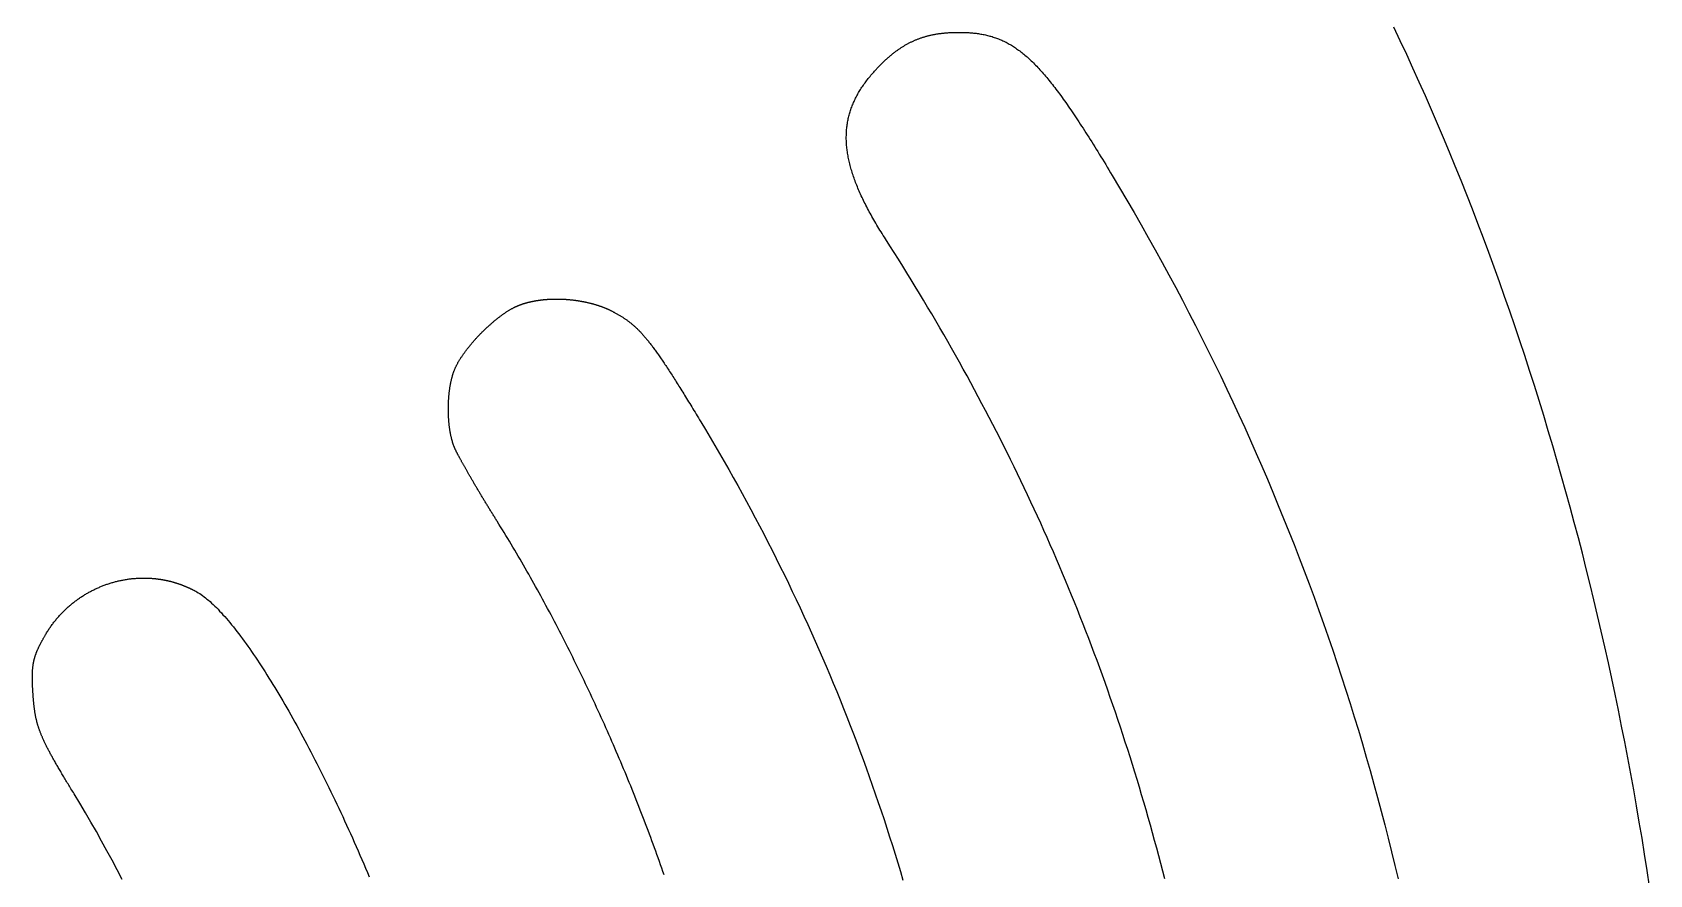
# Model space of a CAD drawing. Extents: x 0 to 527, y 0 to 420.
# Drawn here: x 76.32 to 83.75, y 88.32 to 92.19 of the extents above; entities that cross this region are included whole.
import ezdxf

# ---------------------------------------------------------------- set-up
doc = ezdxf.new("R2010")
doc.units = 0
doc.layers.get('0').update_dxf_attribs({"linetype": 'CONTINUOUS'})
doc.layers.add('LAYER_1', color=7, linetype='CONTINUOUS')

# ---------------------------------------------------------------- blocks, each defined once
blk = doc.blocks.new('LOGO')
at = {"layer": 'LAYER_1', "color": 5}
for p, q in [((223.0666, 183.4193), (223.0666, 183.4193)), ((202.7907, 169.6169), (202.7907, 169.6169))]:
    blk.add_line(p, q, dxfattribs=at)
for points in [[(277.281, 154.353, 0), (277.159, 155.154, 0), (277.033, 155.953, 0), (276.903, 156.751, 0), (276.77, 157.547, 0), (276.632, 158.342, 0), (276.492, 159.136, 0), (276.347, 159.928, 0), (276.199, 160.718, 0), (276.048, 161.507, 0), (275.893, 162.295, 0), (275.734, 163.08, 0), (275.571, 163.864, 0), (275.405, 164.646, 0), (275.236, 165.427, 0), (275.063, 166.206, 0), (274.886, 166.983, 0), (274.706, 167.758, 0), (274.522, 168.531, 0), (274.334, 169.302, 0), (274.143, 170.071, 0), (273.949, 170.839, 0), (273.751, 171.604, 0), (273.549, 172.367, 0), (273.344, 173.128, 0), (273.135, 173.887, 0), (272.923, 174.644, 0), (272.707, 175.399, 0), (272.488, 176.152, 0), (272.265, 176.902, 0), (272.039, 177.65, 0), (271.809, 178.396, 0), (271.575, 179.139, 0), (271.339, 179.88, 0), (271.098, 180.619, 0), (270.854, 181.355, 0), (270.607, 182.089, 0), (270.356, 182.82, 0), (270.102, 183.549, 0), (269.844, 184.275, 0), (269.583, 184.998, 0), (269.318, 185.719, 0), (269.05, 186.437, 0), (268.779, 187.153, 0), (268.504, 187.866, 0), (268.225, 188.576, 0), (267.943, 189.283, 0), (267.658, 189.987, 0), (267.369, 190.689, 0), (267.077, 191.388, 0), (266.782, 192.083, 0), (266.483, 192.776, 0), (266.18, 193.466, 0), (265.874, 194.153, 0), (265.565, 194.836, 0), (265.253, 195.517, 0), (264.937, 196.194, 0), (264.617, 196.869, 0)], [(238.915, 194.699, 0), (238.944, 194.732, 0), (238.974, 194.764, 0), (239.003, 194.796, 0), (239.032, 194.827, 0), (239.062, 194.858, 0), (239.091, 194.889, 0), (239.12, 194.92, 0), (239.149, 194.95, 0), (239.179, 194.98, 0), (239.208, 195.01, 0), (239.237, 195.039, 0), (239.266, 195.068, 0), (239.295, 195.097, 0), (239.324, 195.125, 0), (239.354, 195.153, 0), (239.383, 195.181, 0), (239.412, 195.208, 0), (239.441, 195.236, 0), (239.47, 195.263, 0), (239.499, 195.289, 0), (239.528, 195.315, 0), (239.558, 195.342, 0), (239.587, 195.367, 0), (239.616, 195.393, 0), (239.645, 195.418, 0), (239.674, 195.443, 0), (239.704, 195.467, 0), (239.733, 195.492, 0), (239.762, 195.516, 0), (239.791, 195.539, 0), (239.821, 195.563, 0), (239.85, 195.586, 0), (239.88, 195.609, 0), (239.909, 195.631, 0), (239.939, 195.653, 0), (239.968, 195.675, 0), (239.998, 195.697, 0), (240.027, 195.719, 0), (240.057, 195.74, 0), (240.086, 195.761, 0), (240.116, 195.781, 0), (240.146, 195.802, 0), (240.176, 195.822, 0), (240.206, 195.841, 0), (240.236, 195.861, 0), (240.266, 195.88, 0), (240.296, 195.899, 0), (240.326, 195.918, 0), (240.356, 195.936, 0), (240.386, 195.954, 0), (240.416, 195.972, 0), (240.447, 195.99, 0), (240.477, 196.007, 0), (240.508, 196.024, 0), (240.538, 196.041, 0), (240.569, 196.058, 0), (240.6, 196.074, 0), (240.631, 196.09, 0), (240.661, 196.106, 0), (240.692, 196.121, 0), (240.723, 196.136, 0), (240.755, 196.151, 0), (240.786, 196.166, 0), (240.817, 196.18, 0), (240.849, 196.195, 0), (240.88, 196.209, 0), (240.912, 196.222, 0), (240.943, 196.236, 0), (240.975, 196.249, 0), (241.007, 196.262, 0), (241.039, 196.275, 0), (241.071, 196.287, 0), (241.104, 196.299, 0), (241.136, 196.311, 0), (241.168, 196.323, 0), (241.201, 196.334, 0), (241.234, 196.346, 0), (241.267, 196.356, 0), (241.299, 196.367, 0), (241.333, 196.378, 0), (241.366, 196.388, 0), (241.399, 196.398, 0), (241.432, 196.408, 0), (241.466, 196.417, 0), (241.5, 196.426, 0), (241.534, 196.435, 0), (241.568, 196.444, 0), (241.602, 196.453, 0), (241.636, 196.461, 0), (241.67, 196.469, 0), (241.705, 196.477, 0), (241.74, 196.485, 0), (241.774, 196.492, 0), (241.809, 196.499, 0), (241.844, 196.506, 0), (241.88, 196.513, 0), (241.915, 196.52, 0), (241.951, 196.526, 0), (241.987, 196.532, 0), (242.022, 196.538, 0), (242.059, 196.543, 0), (242.095, 196.549, 0), (242.131, 196.554, 0), (242.168, 196.559, 0), (242.205, 196.563, 0), (242.241, 196.568, 0), (242.279, 196.572, 0), (242.316, 196.576, 0), (242.353, 196.58, 0), (242.391, 196.584, 0), (242.429, 196.587, 0), (242.467, 196.59, 0), (242.505, 196.593, 0), (242.543, 196.596, 0), (242.582, 196.599, 0), (242.621, 196.601, 0), (242.66, 196.603, 0), (242.699, 196.605, 0), (242.738, 196.607, 0), (242.778, 196.608, 0), (242.817, 196.61, 0), (242.857, 196.611, 0), (242.898, 196.612, 0), (242.938, 196.612, 0), (242.978, 196.613, 0), (243.019, 196.613, 0), (243.06, 196.613, 0)], [(243.06, 196.613, 0), (243.126, 196.613, 0), (243.191, 196.612, 0), (243.256, 196.611, 0), (243.32, 196.61, 0), (243.383, 196.607, 0), (243.446, 196.605, 0), (243.509, 196.602, 0), (243.571, 196.598, 0), (243.633, 196.594, 0), (243.694, 196.589, 0), (243.755, 196.584, 0), (243.815, 196.578, 0), (243.875, 196.572, 0), (243.934, 196.565, 0), (243.993, 196.557, 0), (244.052, 196.549, 0), (244.11, 196.54, 0), (244.168, 196.531, 0), (244.226, 196.521, 0), (244.283, 196.51, 0), (244.34, 196.499, 0), (244.396, 196.487, 0), (244.452, 196.474, 0), (244.508, 196.461, 0), (244.564, 196.447, 0), (244.619, 196.432, 0), (244.674, 196.417, 0), (244.729, 196.4, 0), (244.784, 196.383, 0), (244.838, 196.366, 0), (244.892, 196.347, 0), (244.946, 196.328, 0), (244.999, 196.308, 0), (245.053, 196.288, 0), (245.106, 196.266, 0), (245.159, 196.244, 0), (245.212, 196.221, 0), (245.265, 196.197, 0), (245.317, 196.172, 0), (245.37, 196.146, 0), (245.422, 196.12, 0), (245.475, 196.092, 0), (245.527, 196.064, 0), (245.579, 196.035, 0), (245.631, 196.005, 0), (245.683, 195.974, 0), (245.735, 195.942, 0), (245.786, 195.91, 0), (245.838, 195.876, 0), (245.89, 195.841, 0), (245.942, 195.806, 0), (245.994, 195.769, 0), (246.045, 195.732, 0), (246.097, 195.693, 0), (246.149, 195.654, 0), (246.201, 195.613, 0), (246.253, 195.572, 0), (246.305, 195.529, 0), (246.357, 195.485, 0), (246.409, 195.441, 0), (246.461, 195.395, 0), (246.514, 195.348, 0), (246.566, 195.3, 0), (246.619, 195.252, 0), (246.672, 195.201, 0), (246.725, 195.15, 0), (246.778, 195.098, 0), (246.831, 195.045, 0), (246.884, 194.99, 0), (246.938, 194.934, 0), (246.992, 194.878, 0), (247.046, 194.82, 0), (247.1, 194.76, 0), (247.155, 194.7, 0), (247.21, 194.638, 0), (247.265, 194.576, 0), (247.32, 194.512, 0), (247.376, 194.446, 0), (247.432, 194.38, 0), (247.488, 194.312, 0), (247.545, 194.243, 0), (247.602, 194.173, 0), (247.659, 194.101, 0), (247.716, 194.029, 0), (247.774, 193.954, 0), (247.833, 193.879, 0), (247.891, 193.802, 0), (247.95, 193.724, 0), (248.01, 193.645, 0), (248.07, 193.564, 0), (248.13, 193.482, 0), (248.191, 193.398, 0), (248.252, 193.313, 0), (248.314, 193.227, 0), (248.376, 193.139, 0), (248.439, 193.05, 0), (248.502, 192.96, 0), (248.566, 192.868, 0), (248.63, 192.774, 0), (248.694, 192.679, 0), (248.76, 192.583, 0), (248.825, 192.485, 0), (248.892, 192.386, 0), (248.959, 192.285, 0), (249.026, 192.183, 0), (249.094, 192.079, 0), (249.163, 191.974, 0), (249.232, 191.867, 0), (249.302, 191.758, 0), (249.373, 191.648, 0), (249.444, 191.537, 0), (249.516, 191.424, 0), (249.588, 191.309, 0), (249.662, 191.193, 0), (249.735, 191.075, 0), (249.81, 190.955, 0), (249.885, 190.834, 0), (249.961, 190.712, 0), (250.038, 190.587, 0), (250.116, 190.461, 0), (250.194, 190.333, 0), (250.273, 190.204, 0), (250.353, 190.073, 0), (250.434, 189.94, 0), (250.515, 189.805, 0), (250.597, 189.669, 0), (250.68, 189.531, 0)], [(239.453, 186.391, 0), (239.397, 186.48, 0), (239.341, 186.567, 0), (239.286, 186.654, 0), (239.232, 186.741, 0), (239.179, 186.827, 0), (239.127, 186.913, 0), (239.075, 186.998, 0), (239.025, 187.082, 0), (238.975, 187.166, 0), (238.926, 187.25, 0), (238.878, 187.333, 0), (238.831, 187.416, 0), (238.784, 187.498, 0), (238.739, 187.58, 0), (238.694, 187.661, 0), (238.65, 187.742, 0), (238.607, 187.822, 0), (238.565, 187.902, 0), (238.523, 187.981, 0), (238.483, 188.06, 0), (238.443, 188.138, 0), (238.404, 188.216, 0), (238.366, 188.294, 0), (238.329, 188.371, 0), (238.293, 188.448, 0), (238.257, 188.524, 0), (238.222, 188.6, 0), (238.189, 188.675, 0), (238.155, 188.75, 0), (238.123, 188.825, 0), (238.092, 188.899, 0), (238.061, 188.973, 0), (238.032, 189.046, 0), (238.003, 189.119, 0), (237.975, 189.192, 0), (237.947, 189.264, 0), (237.921, 189.335, 0), (237.896, 189.407, 0), (237.871, 189.478, 0), (237.847, 189.549, 0), (237.824, 189.619, 0), (237.802, 189.689, 0), (237.78, 189.758, 0), (237.76, 189.827, 0), (237.74, 189.896, 0), (237.721, 189.965, 0), (237.703, 190.033, 0), (237.686, 190.101, 0), (237.669, 190.168, 0), (237.653, 190.235, 0), (237.639, 190.302, 0), (237.625, 190.368, 0), (237.612, 190.434, 0), (237.599, 190.5, 0), (237.588, 190.566, 0), (237.577, 190.631, 0), (237.567, 190.696, 0), (237.558, 190.76, 0), (237.55, 190.825, 0), (237.543, 190.889, 0), (237.536, 190.952, 0), (237.531, 191.016, 0), (237.526, 191.079, 0), (237.522, 191.141, 0), (237.518, 191.204, 0), (237.516, 191.266, 0), (237.514, 191.328, 0), (237.514, 191.39, 0), (237.514, 191.451, 0), (237.515, 191.513, 0), (237.516, 191.573, 0), (237.519, 191.634, 0), (237.522, 191.695, 0), (237.526, 191.755, 0), (237.531, 191.815, 0), (237.537, 191.874, 0), (237.544, 191.934, 0), (237.551, 191.993, 0), (237.559, 192.052, 0), (237.569, 192.111, 0), (237.578, 192.17, 0), (237.589, 192.228, 0), (237.601, 192.286, 0), (237.613, 192.344, 0), (237.626, 192.402, 0), (237.64, 192.46, 0), (237.655, 192.517, 0), (237.671, 192.574, 0), (237.687, 192.631, 0), (237.704, 192.688, 0), (237.723, 192.745, 0), (237.741, 192.801, 0), (237.761, 192.857, 0), (237.782, 192.914, 0), (237.803, 192.97, 0), (237.825, 193.025, 0), (237.848, 193.081, 0), (237.872, 193.137, 0), (237.897, 193.192, 0), (237.922, 193.247, 0), (237.948, 193.302, 0), (237.975, 193.357, 0), (238.003, 193.412, 0), (238.032, 193.467, 0), (238.061, 193.521, 0), (238.092, 193.576, 0), (238.123, 193.63, 0), (238.155, 193.685, 0), (238.187, 193.739, 0), (238.221, 193.793, 0), (238.255, 193.847, 0), (238.29, 193.901, 0), (238.326, 193.954, 0), (238.363, 194.008, 0), (238.401, 194.062, 0), (238.439, 194.115, 0), (238.478, 194.168, 0), (238.518, 194.222, 0), (238.559, 194.275, 0), (238.601, 194.328, 0), (238.643, 194.381, 0), (238.687, 194.435, 0), (238.731, 194.488, 0), (238.776, 194.541, 0), (238.821, 194.594, 0), (238.868, 194.646, 0), (238.915, 194.699, 0)], [(250.68, 189.531, 0), (251.044, 188.922, 0), (251.404, 188.311, 0), (251.761, 187.698, 0), (252.113, 187.084, 0), (252.462, 186.469, 0), (252.807, 185.852, 0), (253.148, 185.233, 0), (253.485, 184.613, 0), (253.819, 183.991, 0), (254.149, 183.368, 0), (254.474, 182.744, 0), (254.796, 182.118, 0), (255.114, 181.491, 0), (255.429, 180.862, 0), (255.739, 180.232, 0), (256.046, 179.6, 0), (256.349, 178.967, 0), (256.648, 178.333, 0), (256.943, 177.698, 0), (257.234, 177.061, 0), (257.521, 176.423, 0), (257.805, 175.783, 0), (258.084, 175.143, 0), (258.36, 174.501, 0), (258.632, 173.858, 0), (258.9, 173.213, 0), (259.164, 172.567, 0), (259.425, 171.921, 0), (259.681, 171.273, 0), (259.934, 170.623, 0), (260.182, 169.973, 0), (260.427, 169.322, 0), (260.668, 168.669, 0), (260.905, 168.015, 0), (261.138, 167.36, 0), (261.367, 166.704, 0), (261.593, 166.047, 0), (261.814, 165.389, 0), (262.032, 164.73, 0), (262.245, 164.07, 0), (262.455, 163.409, 0), (262.661, 162.747, 0), (262.863, 162.084, 0), (263.061, 161.42, 0), (263.255, 160.755, 0), (263.445, 160.089, 0), (263.631, 159.422, 0), (263.814, 158.754, 0), (263.992, 158.085, 0), (264.167, 157.415, 0), (264.337, 156.745, 0), (264.504, 156.074, 0), (264.667, 155.401, 0), (264.825, 154.728, 0)], [(253.28, 154.734, 0), (253.182, 155.117, 0), (253.083, 155.498, 0), (252.982, 155.879, 0), (252.881, 156.259, 0), (252.778, 156.638, 0), (252.673, 157.017, 0), (252.568, 157.394, 0), (252.461, 157.772, 0), (252.353, 158.148, 0), (252.244, 158.524, 0), (252.134, 158.899, 0), (252.022, 159.273, 0), (251.909, 159.646, 0), (251.795, 160.019, 0), (251.679, 160.392, 0), (251.562, 160.763, 0), (251.444, 161.134, 0), (251.324, 161.504, 0), (251.204, 161.874, 0), (251.082, 162.243, 0), (250.958, 162.611, 0), (250.834, 162.978, 0), (250.708, 163.345, 0), (250.581, 163.712, 0), (250.452, 164.077, 0), (250.322, 164.442, 0), (250.191, 164.807, 0), (250.059, 165.17, 0), (249.925, 165.534, 0), (249.79, 165.896, 0), (249.654, 166.258, 0), (249.516, 166.619, 0), (249.378, 166.98, 0), (249.237, 167.34, 0), (249.096, 167.7, 0), (248.953, 168.059, 0), (248.809, 168.417, 0), (248.663, 168.775, 0), (248.516, 169.133, 0), (248.368, 169.489, 0), (248.219, 169.846, 0), (248.068, 170.201, 0), (247.916, 170.556, 0), (247.763, 170.911, 0), (247.608, 171.265, 0), (247.452, 171.618, 0), (247.294, 171.971, 0), (247.135, 172.324, 0), (246.975, 172.676, 0), (246.814, 173.027, 0), (246.651, 173.378, 0), (246.487, 173.729, 0), (246.322, 174.079, 0), (246.155, 174.428, 0), (245.987, 174.777, 0), (245.817, 175.126, 0), (245.646, 175.474, 0), (245.474, 175.821, 0), (245.3, 176.168, 0), (245.125, 176.515, 0), (244.949, 176.861, 0), (244.771, 177.207, 0), (244.592, 177.552, 0), (244.412, 177.897, 0), (244.23, 178.242, 0), (244.047, 178.586, 0), (243.863, 178.929, 0), (243.677, 179.272, 0), (243.489, 179.615, 0), (243.301, 179.957, 0), (243.111, 180.299, 0), (242.919, 180.641, 0), (242.727, 180.982, 0), (242.532, 181.323, 0), (242.337, 181.663, 0), (242.14, 182.003, 0), (241.942, 182.343, 0), (241.742, 182.682, 0), (241.541, 183.021, 0), (241.338, 183.36, 0), (241.135, 183.698, 0), (240.929, 184.036, 0), (240.723, 184.373, 0), (240.515, 184.71, 0), (240.305, 185.047, 0), (240.094, 185.384, 0), (239.882, 185.72, 0), (239.668, 186.056, 0), (239.453, 186.391, 0)], [(221.038, 182.987, 0), (221.051, 182.994, 0), (221.063, 183, 0), (221.076, 183.007, 0), (221.089, 183.013, 0), (221.102, 183.019, 0), (221.115, 183.026, 0), (221.128, 183.032, 0), (221.141, 183.038, 0), (221.154, 183.044, 0), (221.167, 183.05, 0), (221.18, 183.056, 0), (221.194, 183.062, 0), (221.207, 183.068, 0), (221.221, 183.074, 0), (221.234, 183.08, 0), (221.248, 183.086, 0), (221.261, 183.091, 0), (221.275, 183.097, 0), (221.289, 183.103, 0), (221.303, 183.108, 0), (221.317, 183.114, 0), (221.331, 183.119, 0), (221.345, 183.125, 0), (221.359, 183.13, 0), (221.373, 183.135, 0), (221.388, 183.141, 0), (221.402, 183.146, 0), (221.416, 183.151, 0), (221.431, 183.156, 0), (221.445, 183.161, 0), (221.46, 183.166, 0), (221.474, 183.171, 0), (221.489, 183.176, 0), (221.504, 183.181, 0), (221.519, 183.186, 0), (221.534, 183.191, 0), (221.549, 183.196, 0), (221.564, 183.2, 0), (221.579, 183.205, 0), (221.594, 183.209, 0), (221.609, 183.214, 0), (221.624, 183.219, 0), (221.639, 183.223, 0), (221.655, 183.227, 0), (221.67, 183.232, 0), (221.685, 183.236, 0), (221.701, 183.24, 0), (221.716, 183.244, 0), (221.732, 183.249, 0), (221.748, 183.253, 0), (221.763, 183.257, 0), (221.779, 183.261, 0), (221.795, 183.265, 0), (221.811, 183.269, 0), (221.827, 183.272, 0), (221.842, 183.276, 0), (221.858, 183.28, 0), (221.874, 183.284, 0), (221.891, 183.287, 0), (221.907, 183.291, 0), (221.923, 183.294, 0), (221.939, 183.298, 0), (221.955, 183.301, 0), (221.972, 183.305, 0), (221.988, 183.308, 0), (222.004, 183.311, 0), (222.021, 183.315, 0), (222.037, 183.318, 0), (222.054, 183.321, 0), (222.07, 183.324, 0), (222.087, 183.327, 0), (222.103, 183.33, 0), (222.12, 183.333, 0), (222.137, 183.336, 0), (222.154, 183.339, 0), (222.17, 183.342, 0), (222.187, 183.344, 0), (222.204, 183.347, 0), (222.221, 183.35, 0), (222.238, 183.352, 0), (222.255, 183.355, 0), (222.272, 183.357, 0), (222.289, 183.36, 0), (222.306, 183.362, 0), (222.323, 183.365, 0), (222.34, 183.367, 0), (222.357, 183.369, 0), (222.375, 183.371, 0), (222.392, 183.374, 0), (222.409, 183.376, 0), (222.427, 183.378, 0), (222.444, 183.38, 0), (222.461, 183.382, 0), (222.479, 183.384, 0), (222.496, 183.386, 0), (222.514, 183.387, 0), (222.531, 183.389, 0), (222.549, 183.391, 0), (222.566, 183.393, 0), (222.584, 183.394, 0), (222.601, 183.396, 0), (222.619, 183.397, 0), (222.637, 183.399, 0), (222.654, 183.4, 0), (222.672, 183.402, 0), (222.69, 183.403, 0), (222.707, 183.404, 0), (222.725, 183.405, 0), (222.743, 183.407, 0), (222.761, 183.408, 0), (222.779, 183.409, 0), (222.796, 183.41, 0), (222.814, 183.411, 0), (222.832, 183.412, 0), (222.85, 183.413, 0), (222.868, 183.413, 0), (222.886, 183.414, 0), (222.904, 183.415, 0), (222.922, 183.416, 0), (222.94, 183.416, 0), (222.958, 183.417, 0), (222.976, 183.417, 0), (222.994, 183.418, 0), (223.012, 183.418, 0), (223.03, 183.419, 0), (223.048, 183.419, 0), (223.067, 183.419, 0)], [(223.067, 183.419, 0), (223.09, 183.42, 0), (223.113, 183.42, 0), (223.137, 183.42, 0), (223.16, 183.42, 0), (223.183, 183.42, 0), (223.207, 183.42, 0), (223.23, 183.42, 0), (223.254, 183.42, 0), (223.277, 183.419, 0), (223.301, 183.419, 0), (223.324, 183.418, 0), (223.348, 183.418, 0), (223.371, 183.417, 0), (223.395, 183.416, 0), (223.418, 183.416, 0), (223.442, 183.415, 0), (223.465, 183.414, 0), (223.489, 183.413, 0), (223.513, 183.411, 0), (223.536, 183.41, 0), (223.56, 183.409, 0), (223.583, 183.408, 0), (223.607, 183.406, 0), (223.63, 183.405, 0), (223.654, 183.403, 0), (223.678, 183.401, 0), (223.701, 183.4, 0), (223.725, 183.398, 0), (223.748, 183.396, 0), (223.772, 183.394, 0), (223.796, 183.392, 0), (223.819, 183.39, 0), (223.843, 183.387, 0), (223.866, 183.385, 0), (223.89, 183.383, 0), (223.913, 183.38, 0), (223.937, 183.378, 0), (223.96, 183.375, 0), (223.984, 183.372, 0), (224.007, 183.37, 0), (224.031, 183.367, 0), (224.054, 183.364, 0), (224.078, 183.361, 0), (224.101, 183.358, 0), (224.125, 183.354, 0), (224.148, 183.351, 0), (224.171, 183.348, 0), (224.195, 183.344, 0), (224.218, 183.341, 0), (224.241, 183.337, 0), (224.265, 183.334, 0), (224.288, 183.33, 0), (224.311, 183.326, 0), (224.334, 183.322, 0), (224.358, 183.318, 0), (224.381, 183.314, 0), (224.404, 183.31, 0), (224.427, 183.306, 0), (224.45, 183.302, 0), (224.473, 183.297, 0), (224.496, 183.293, 0), (224.519, 183.288, 0), (224.542, 183.284, 0), (224.565, 183.279, 0), (224.588, 183.274, 0), (224.611, 183.27, 0), (224.634, 183.265, 0), (224.656, 183.26, 0), (224.679, 183.255, 0), (224.702, 183.25, 0), (224.724, 183.244, 0), (224.747, 183.239, 0), (224.77, 183.234, 0), (224.792, 183.228, 0), (224.814, 183.223, 0), (224.837, 183.217, 0), (224.859, 183.211, 0), (224.882, 183.206, 0), (224.904, 183.2, 0), (224.926, 183.194, 0), (224.948, 183.188, 0), (224.97, 183.182, 0), (224.992, 183.176, 0), (225.014, 183.17, 0), (225.036, 183.163, 0), (225.058, 183.157, 0), (225.08, 183.15, 0), (225.102, 183.144, 0), (225.124, 183.137, 0), (225.145, 183.131, 0), (225.167, 183.124, 0), (225.189, 183.117, 0), (225.21, 183.11, 0), (225.232, 183.103, 0), (225.253, 183.096, 0), (225.274, 183.089, 0), (225.295, 183.081, 0), (225.317, 183.074, 0), (225.338, 183.067, 0), (225.359, 183.059, 0), (225.38, 183.052, 0), (225.401, 183.044, 0), (225.421, 183.036, 0), (225.442, 183.029, 0), (225.463, 183.021, 0), (225.483, 183.013, 0), (225.504, 183.005, 0), (225.524, 182.997, 0), (225.545, 182.989, 0), (225.565, 182.98, 0), (225.585, 182.972, 0), (225.606, 182.964, 0), (225.626, 182.955, 0), (225.646, 182.947, 0), (225.665, 182.938, 0), (225.685, 182.929, 0), (225.705, 182.92, 0), (225.725, 182.912, 0), (225.744, 182.903, 0), (225.764, 182.894, 0), (225.783, 182.885, 0), (225.802, 182.875, 0), (225.822, 182.866, 0), (225.841, 182.857, 0), (225.86, 182.847, 0), (225.879, 182.838, 0), (225.898, 182.828, 0)], [(218.101, 179.874, 0), (218.11, 179.897, 0), (218.12, 179.921, 0), (218.13, 179.945, 0), (218.14, 179.969, 0), (218.15, 179.994, 0), (218.161, 180.018, 0), (218.173, 180.043, 0), (218.184, 180.068, 0), (218.196, 180.093, 0), (218.209, 180.118, 0), (218.222, 180.143, 0), (218.235, 180.169, 0), (218.248, 180.194, 0), (218.262, 180.22, 0), (218.277, 180.246, 0), (218.291, 180.272, 0), (218.306, 180.298, 0), (218.321, 180.324, 0), (218.337, 180.351, 0), (218.353, 180.377, 0), (218.369, 180.404, 0), (218.385, 180.431, 0), (218.402, 180.458, 0), (218.419, 180.485, 0), (218.437, 180.512, 0), (218.454, 180.539, 0), (218.473, 180.567, 0), (218.491, 180.594, 0), (218.509, 180.621, 0), (218.528, 180.649, 0), (218.547, 180.676, 0), (218.567, 180.704, 0), (218.587, 180.732, 0), (218.606, 180.76, 0), (218.627, 180.788, 0), (218.647, 180.815, 0), (218.668, 180.843, 0), (218.689, 180.871, 0), (218.71, 180.899, 0), (218.732, 180.927, 0), (218.753, 180.956, 0), (218.775, 180.984, 0), (218.797, 181.012, 0), (218.82, 181.04, 0), (218.842, 181.068, 0), (218.865, 181.096, 0), (218.888, 181.124, 0), (218.911, 181.152, 0), (218.935, 181.181, 0), (218.958, 181.209, 0), (218.982, 181.237, 0), (219.006, 181.265, 0), (219.03, 181.293, 0), (219.055, 181.321, 0), (219.079, 181.349, 0), (219.104, 181.377, 0), (219.129, 181.405, 0), (219.154, 181.433, 0), (219.179, 181.461, 0), (219.204, 181.488, 0), (219.23, 181.516, 0), (219.255, 181.544, 0), (219.281, 181.571, 0), (219.307, 181.599, 0), (219.333, 181.626, 0), (219.359, 181.653, 0), (219.386, 181.681, 0), (219.412, 181.708, 0), (219.439, 181.735, 0), (219.465, 181.762, 0), (219.492, 181.789, 0), (219.519, 181.815, 0), (219.546, 181.842, 0), (219.573, 181.868, 0), (219.6, 181.895, 0), (219.628, 181.921, 0), (219.655, 181.947, 0), (219.682, 181.973, 0), (219.71, 181.999, 0), (219.737, 182.025, 0), (219.765, 182.05, 0), (219.793, 182.076, 0), (219.821, 182.101, 0), (219.848, 182.126, 0), (219.876, 182.151, 0), (219.904, 182.176, 0), (219.932, 182.2, 0), (219.96, 182.225, 0), (219.988, 182.249, 0), (220.016, 182.273, 0), (220.044, 182.297, 0), (220.073, 182.32, 0), (220.101, 182.344, 0), (220.129, 182.367, 0), (220.157, 182.39, 0), (220.185, 182.413, 0), (220.213, 182.435, 0), (220.242, 182.457, 0), (220.27, 182.479, 0), (220.298, 182.501, 0), (220.326, 182.523, 0), (220.354, 182.544, 0), (220.382, 182.565, 0), (220.41, 182.586, 0), (220.438, 182.607, 0), (220.466, 182.627, 0), (220.494, 182.647, 0), (220.522, 182.667, 0), (220.55, 182.687, 0), (220.578, 182.706, 0), (220.605, 182.725, 0), (220.633, 182.744, 0), (220.661, 182.762, 0), (220.688, 182.78, 0), (220.716, 182.798, 0), (220.743, 182.816, 0), (220.77, 182.833, 0), (220.798, 182.85, 0), (220.825, 182.866, 0), (220.852, 182.883, 0), (220.879, 182.899, 0), (220.906, 182.914, 0), (220.932, 182.93, 0), (220.959, 182.944, 0), (220.985, 182.959, 0), (221.012, 182.973, 0), (221.038, 182.987, 0)], [(225.898, 182.828, 0), (225.93, 182.812, 0), (225.962, 182.795, 0), (225.994, 182.778, 0), (226.026, 182.762, 0), (226.058, 182.745, 0), (226.089, 182.728, 0), (226.12, 182.711, 0), (226.15, 182.694, 0), (226.181, 182.677, 0), (226.211, 182.66, 0), (226.241, 182.643, 0), (226.27, 182.625, 0), (226.3, 182.608, 0), (226.329, 182.59, 0), (226.358, 182.573, 0), (226.387, 182.555, 0), (226.416, 182.537, 0), (226.445, 182.518, 0), (226.473, 182.5, 0), (226.501, 182.481, 0), (226.53, 182.463, 0), (226.558, 182.444, 0), (226.585, 182.425, 0), (226.613, 182.405, 0), (226.641, 182.386, 0), (226.668, 182.366, 0), (226.696, 182.345, 0), (226.723, 182.325, 0), (226.75, 182.304, 0), (226.778, 182.283, 0), (226.805, 182.262, 0), (226.832, 182.241, 0), (226.859, 182.219, 0), (226.886, 182.196, 0), (226.913, 182.174, 0), (226.94, 182.151, 0), (226.966, 182.128, 0), (226.993, 182.104, 0), (227.02, 182.08, 0), (227.047, 182.056, 0), (227.074, 182.031, 0), (227.101, 182.006, 0), (227.128, 181.98, 0), (227.155, 181.954, 0), (227.182, 181.928, 0), (227.209, 181.901, 0), (227.236, 181.874, 0), (227.263, 181.846, 0), (227.29, 181.818, 0), (227.318, 181.789, 0), (227.345, 181.76, 0), (227.373, 181.73, 0), (227.4, 181.7, 0), (227.428, 181.669, 0), (227.456, 181.638, 0), (227.484, 181.606, 0), (227.512, 181.573, 0), (227.541, 181.54, 0), (227.569, 181.507, 0), (227.598, 181.473, 0), (227.627, 181.438, 0), (227.656, 181.403, 0), (227.685, 181.367, 0), (227.714, 181.33, 0), (227.744, 181.293, 0), (227.774, 181.255, 0), (227.804, 181.217, 0), (227.834, 181.178, 0), (227.864, 181.138, 0), (227.895, 181.098, 0), (227.926, 181.057, 0), (227.957, 181.015, 0), (227.989, 180.972, 0), (228.021, 180.929, 0), (228.053, 180.885, 0), (228.085, 180.84, 0), (228.118, 180.795, 0), (228.151, 180.749, 0), (228.184, 180.702, 0), (228.217, 180.654, 0), (228.251, 180.605, 0), (228.286, 180.556, 0), (228.32, 180.506, 0), (228.355, 180.455, 0), (228.391, 180.403, 0), (228.426, 180.35, 0), (228.462, 180.297, 0), (228.499, 180.242, 0), (228.536, 180.187, 0), (228.573, 180.131, 0), (228.611, 180.074, 0), (228.649, 180.016, 0), (228.687, 179.958, 0), (228.726, 179.898, 0), (228.766, 179.837, 0), (228.805, 179.776, 0), (228.846, 179.713, 0), (228.886, 179.65, 0), (228.928, 179.586, 0), (228.969, 179.52, 0), (229.012, 179.454, 0), (229.054, 179.386, 0), (229.098, 179.318, 0), (229.141, 179.249, 0), (229.186, 179.178, 0), (229.23, 179.107, 0), (229.276, 179.035, 0), (229.322, 178.961, 0), (229.368, 178.886, 0), (229.415, 178.811, 0), (229.463, 178.734, 0), (229.511, 178.656, 0), (229.559, 178.577, 0), (229.609, 178.497, 0), (229.659, 178.416, 0), (229.709, 178.334, 0), (229.76, 178.251, 0), (229.812, 178.166, 0), (229.864, 178.08, 0), (229.917, 177.993, 0), (229.971, 177.905, 0), (230.026, 177.816, 0), (230.081, 177.726, 0), (230.136, 177.634, 0), (230.193, 177.541, 0), (230.25, 177.447, 0), (230.307, 177.352, 0)], [(218.092, 176.134, 0), (218.084, 176.158, 0), (218.075, 176.182, 0), (218.067, 176.205, 0), (218.058, 176.23, 0), (218.05, 176.254, 0), (218.042, 176.279, 0), (218.034, 176.304, 0), (218.026, 176.329, 0), (218.019, 176.355, 0), (218.011, 176.381, 0), (218.004, 176.407, 0), (217.996, 176.433, 0), (217.989, 176.459, 0), (217.982, 176.486, 0), (217.976, 176.513, 0), (217.969, 176.54, 0), (217.962, 176.567, 0), (217.956, 176.595, 0), (217.95, 176.623, 0), (217.944, 176.651, 0), (217.938, 176.679, 0), (217.932, 176.707, 0), (217.926, 176.736, 0), (217.921, 176.764, 0), (217.915, 176.793, 0), (217.91, 176.822, 0), (217.905, 176.851, 0), (217.9, 176.881, 0), (217.895, 176.91, 0), (217.89, 176.94, 0), (217.886, 176.97, 0), (217.881, 177, 0), (217.877, 177.03, 0), (217.873, 177.06, 0), (217.869, 177.091, 0), (217.865, 177.121, 0), (217.861, 177.152, 0), (217.858, 177.183, 0), (217.854, 177.214, 0), (217.851, 177.245, 0), (217.848, 177.276, 0), (217.845, 177.307, 0), (217.842, 177.339, 0), (217.839, 177.37, 0), (217.837, 177.402, 0), (217.834, 177.433, 0), (217.832, 177.465, 0), (217.83, 177.497, 0), (217.828, 177.529, 0), (217.826, 177.56, 0), (217.824, 177.592, 0), (217.822, 177.624, 0), (217.821, 177.657, 0), (217.82, 177.689, 0), (217.818, 177.721, 0), (217.817, 177.753, 0), (217.816, 177.785, 0), (217.816, 177.818, 0), (217.815, 177.85, 0), (217.815, 177.882, 0), (217.814, 177.915, 0), (217.814, 177.947, 0), (217.814, 177.979, 0), (217.814, 178.012, 0), (217.814, 178.044, 0), (217.815, 178.077, 0), (217.815, 178.109, 0), (217.816, 178.141, 0), (217.816, 178.174, 0), (217.817, 178.206, 0), (217.818, 178.238, 0), (217.82, 178.271, 0), (217.821, 178.303, 0), (217.822, 178.335, 0), (217.824, 178.367, 0), (217.826, 178.4, 0), (217.828, 178.432, 0), (217.83, 178.464, 0), (217.832, 178.496, 0), (217.834, 178.528, 0), (217.837, 178.559, 0), (217.839, 178.591, 0), (217.842, 178.623, 0), (217.845, 178.654, 0), (217.848, 178.686, 0), (217.851, 178.717, 0), (217.854, 178.749, 0), (217.858, 178.78, 0), (217.861, 178.811, 0), (217.865, 178.842, 0), (217.869, 178.873, 0), (217.873, 178.904, 0), (217.877, 178.934, 0), (217.881, 178.965, 0), (217.886, 178.995, 0), (217.89, 179.026, 0), (217.895, 179.056, 0), (217.9, 179.086, 0), (217.905, 179.116, 0), (217.91, 179.145, 0), (217.915, 179.175, 0), (217.921, 179.204, 0), (217.926, 179.234, 0), (217.932, 179.263, 0), (217.938, 179.292, 0), (217.944, 179.32, 0), (217.95, 179.349, 0), (217.956, 179.377, 0), (217.962, 179.405, 0), (217.969, 179.433, 0), (217.976, 179.461, 0), (217.982, 179.488, 0), (217.989, 179.516, 0), (217.996, 179.543, 0), (218.004, 179.57, 0), (218.011, 179.596, 0), (218.018, 179.623, 0), (218.026, 179.649, 0), (218.034, 179.675, 0), (218.042, 179.701, 0), (218.05, 179.726, 0), (218.058, 179.752, 0), (218.066, 179.777, 0), (218.075, 179.801, 0), (218.084, 179.826, 0), (218.092, 179.85, 0), (218.101, 179.874, 0)], [(230.307, 177.352, 0), (230.543, 176.96, 0), (230.776, 176.568, 0), (231.008, 176.175, 0), (231.238, 175.782, 0), (231.465, 175.387, 0), (231.691, 174.991, 0), (231.915, 174.595, 0), (232.137, 174.198, 0), (232.356, 173.799, 0), (232.574, 173.4, 0), (232.79, 173.001, 0), (233.004, 172.6, 0), (233.216, 172.198, 0), (233.426, 171.796, 0), (233.634, 171.393, 0), (233.84, 170.989, 0), (234.044, 170.584, 0), (234.246, 170.178, 0), (234.446, 169.772, 0), (234.644, 169.364, 0), (234.841, 168.956, 0), (235.035, 168.548, 0), (235.227, 168.138, 0), (235.417, 167.728, 0), (235.605, 167.317, 0), (235.791, 166.905, 0), (235.976, 166.492, 0), (236.158, 166.079, 0), (236.338, 165.665, 0), (236.516, 165.25, 0), (236.692, 164.835, 0), (236.867, 164.418, 0), (237.039, 164.001, 0), (237.209, 163.584, 0), (237.377, 163.166, 0), (237.543, 162.747, 0), (237.708, 162.327, 0), (237.87, 161.907, 0), (238.03, 161.486, 0), (238.188, 161.064, 0), (238.344, 160.642, 0), (238.498, 160.219, 0), (238.65, 159.795, 0), (238.8, 159.371, 0), (238.948, 158.946, 0), (239.094, 158.52, 0), (239.238, 158.094, 0), (239.38, 157.668, 0), (239.52, 157.24, 0), (239.658, 156.812, 0), (239.794, 156.384, 0), (239.928, 155.955, 0), (240.06, 155.525, 0), (240.189, 155.095, 0), (240.317, 154.664, 0)], [(220.227, 172.43, 0), (220.203, 172.468, 0), (220.179, 172.507, 0), (220.155, 172.545, 0), (220.131, 172.583, 0), (220.107, 172.621, 0), (220.083, 172.66, 0), (220.06, 172.698, 0), (220.036, 172.736, 0), (220.012, 172.774, 0), (219.988, 172.812, 0), (219.965, 172.851, 0), (219.941, 172.889, 0), (219.918, 172.927, 0), (219.894, 172.965, 0), (219.871, 173.003, 0), (219.847, 173.041, 0), (219.824, 173.079, 0), (219.801, 173.117, 0), (219.777, 173.155, 0), (219.754, 173.193, 0), (219.731, 173.231, 0), (219.708, 173.268, 0), (219.685, 173.306, 0), (219.662, 173.344, 0), (219.639, 173.381, 0), (219.617, 173.419, 0), (219.594, 173.456, 0), (219.571, 173.493, 0), (219.549, 173.53, 0), (219.527, 173.567, 0), (219.504, 173.604, 0), (219.482, 173.641, 0), (219.46, 173.678, 0), (219.438, 173.715, 0), (219.416, 173.751, 0), (219.394, 173.788, 0), (219.372, 173.824, 0), (219.35, 173.861, 0), (219.329, 173.897, 0), (219.307, 173.933, 0), (219.286, 173.968, 0), (219.265, 174.004, 0), (219.244, 174.04, 0), (219.223, 174.075, 0), (219.202, 174.11, 0), (219.181, 174.146, 0), (219.16, 174.181, 0), (219.14, 174.215, 0), (219.119, 174.25, 0), (219.099, 174.284, 0), (219.079, 174.319, 0), (219.059, 174.353, 0), (219.039, 174.387, 0), (219.019, 174.421, 0), (219, 174.454, 0), (218.98, 174.488, 0), (218.961, 174.521, 0), (218.942, 174.554, 0), (218.923, 174.587, 0), (218.904, 174.619, 0), (218.885, 174.652, 0), (218.866, 174.684, 0), (218.848, 174.716, 0), (218.83, 174.747, 0), (218.811, 174.779, 0), (218.794, 174.81, 0), (218.776, 174.841, 0), (218.758, 174.872, 0), (218.741, 174.903, 0), (218.723, 174.933, 0), (218.706, 174.963, 0), (218.689, 174.993, 0), (218.673, 175.022, 0), (218.656, 175.052, 0), (218.64, 175.081, 0), (218.623, 175.11, 0), (218.607, 175.138, 0), (218.592, 175.166, 0), (218.576, 175.194, 0), (218.56, 175.222, 0), (218.545, 175.249, 0), (218.53, 175.276, 0), (218.515, 175.303, 0), (218.501, 175.33, 0), (218.486, 175.356, 0), (218.472, 175.382, 0), (218.458, 175.408, 0), (218.444, 175.433, 0), (218.43, 175.458, 0), (218.417, 175.482, 0), (218.404, 175.507, 0), (218.391, 175.531, 0), (218.378, 175.554, 0), (218.366, 175.578, 0), (218.353, 175.601, 0), (218.341, 175.623, 0), (218.329, 175.646, 0), (218.318, 175.668, 0), (218.307, 175.689, 0), (218.295, 175.71, 0), (218.284, 175.731, 0), (218.274, 175.752, 0), (218.263, 175.772, 0), (218.253, 175.792, 0), (218.243, 175.811, 0), (218.234, 175.83, 0), (218.224, 175.849, 0), (218.215, 175.867, 0), (218.206, 175.885, 0), (218.198, 175.902, 0), (218.189, 175.919, 0), (218.181, 175.936, 0), (218.173, 175.952, 0), (218.166, 175.968, 0), (218.158, 175.983, 0), (218.151, 175.998, 0), (218.145, 176.013, 0), (218.138, 176.027, 0), (218.132, 176.041, 0), (218.126, 176.054, 0), (218.12, 176.067, 0), (218.115, 176.079, 0), (218.11, 176.091, 0), (218.105, 176.103, 0), (218.101, 176.114, 0), (218.096, 176.124, 0), (218.092, 176.134, 0)], [(228.497, 154.93, 0), (228.438, 155.097, 0), (228.38, 155.265, 0), (228.321, 155.433, 0), (228.261, 155.601, 0), (228.201, 155.77, 0), (228.141, 155.938, 0), (228.08, 156.107, 0), (228.018, 156.276, 0), (227.956, 156.445, 0), (227.894, 156.614, 0), (227.831, 156.783, 0), (227.768, 156.953, 0), (227.705, 157.122, 0), (227.641, 157.292, 0), (227.576, 157.461, 0), (227.511, 157.631, 0), (227.446, 157.801, 0), (227.38, 157.971, 0), (227.314, 158.14, 0), (227.247, 158.31, 0), (227.18, 158.48, 0), (227.113, 158.65, 0), (227.045, 158.82, 0), (226.977, 158.99, 0), (226.908, 159.16, 0), (226.839, 159.33, 0), (226.77, 159.5, 0), (226.7, 159.67, 0), (226.63, 159.84, 0), (226.56, 160.01, 0), (226.489, 160.18, 0), (226.418, 160.35, 0), (226.346, 160.519, 0), (226.274, 160.689, 0), (226.202, 160.858, 0), (226.129, 161.028, 0), (226.056, 161.197, 0), (225.983, 161.366, 0), (225.909, 161.536, 0), (225.835, 161.705, 0), (225.761, 161.873, 0), (225.686, 162.042, 0), (225.611, 162.211, 0), (225.536, 162.379, 0), (225.461, 162.547, 0), (225.385, 162.715, 0), (225.308, 162.883, 0), (225.232, 163.051, 0), (225.155, 163.218, 0), (225.078, 163.386, 0), (225, 163.553, 0), (224.923, 163.719, 0), (224.845, 163.886, 0), (224.766, 164.052, 0), (224.688, 164.218, 0), (224.609, 164.384, 0), (224.53, 164.55, 0), (224.451, 164.715, 0), (224.371, 164.88, 0), (224.291, 165.044, 0), (224.211, 165.209, 0), (224.131, 165.373, 0), (224.05, 165.536, 0), (223.969, 165.7, 0), (223.888, 165.863, 0), (223.807, 166.026, 0), (223.725, 166.188, 0), (223.643, 166.35, 0), (223.561, 166.511, 0), (223.479, 166.673, 0), (223.396, 166.833, 0), (223.314, 166.994, 0), (223.231, 167.154, 0), (223.148, 167.313, 0), (223.064, 167.473, 0), (222.981, 167.631, 0), (222.897, 167.79, 0), (222.813, 167.947, 0), (222.729, 168.105, 0), (222.645, 168.262, 0), (222.56, 168.418, 0), (222.476, 168.574, 0), (222.391, 168.729, 0), (222.306, 168.884, 0), (222.221, 169.039, 0), (222.136, 169.193, 0), (222.05, 169.346, 0), (221.965, 169.499, 0), (221.879, 169.651, 0), (221.793, 169.803, 0), (221.707, 169.954, 0), (221.621, 170.105, 0), (221.535, 170.255, 0), (221.448, 170.404, 0), (221.362, 170.553, 0), (221.275, 170.701, 0), (221.188, 170.849, 0), (221.101, 170.996, 0), (221.014, 171.143, 0), (220.927, 171.288, 0), (220.84, 171.433, 0), (220.753, 171.578, 0), (220.665, 171.722, 0), (220.578, 171.865, 0), (220.49, 172.007, 0), (220.402, 172.149, 0), (220.315, 172.29, 0), (220.227, 172.43, 0)], [(197.878, 166.821, 0), (197.903, 166.864, 0), (197.929, 166.906, 0), (197.955, 166.947, 0), (197.981, 166.989, 0), (198.007, 167.03, 0), (198.034, 167.071, 0), (198.061, 167.112, 0), (198.088, 167.152, 0), (198.115, 167.192, 0), (198.143, 167.232, 0), (198.172, 167.271, 0), (198.2, 167.311, 0), (198.229, 167.349, 0), (198.258, 167.388, 0), (198.287, 167.426, 0), (198.317, 167.464, 0), (198.347, 167.502, 0), (198.377, 167.539, 0), (198.407, 167.576, 0), (198.438, 167.613, 0), (198.469, 167.649, 0), (198.5, 167.685, 0), (198.532, 167.721, 0), (198.564, 167.757, 0), (198.596, 167.792, 0), (198.628, 167.827, 0), (198.661, 167.861, 0), (198.693, 167.895, 0), (198.726, 167.929, 0), (198.76, 167.963, 0), (198.793, 167.996, 0), (198.827, 168.029, 0), (198.861, 168.062, 0), (198.896, 168.094, 0), (198.93, 168.126, 0), (198.965, 168.158, 0), (199, 168.189, 0), (199.035, 168.22, 0), (199.071, 168.251, 0), (199.106, 168.281, 0), (199.142, 168.311, 0), (199.178, 168.341, 0), (199.215, 168.371, 0), (199.251, 168.4, 0), (199.288, 168.429, 0), (199.325, 168.457, 0), (199.362, 168.485, 0), (199.399, 168.513, 0), (199.437, 168.541, 0), (199.475, 168.568, 0), (199.513, 168.595, 0), (199.551, 168.621, 0), (199.589, 168.647, 0), (199.628, 168.673, 0), (199.667, 168.699, 0), (199.706, 168.724, 0), (199.745, 168.749, 0), (199.784, 168.773, 0), (199.824, 168.797, 0), (199.863, 168.821, 0), (199.903, 168.845, 0), (199.943, 168.868, 0), (199.983, 168.891, 0), (200.024, 168.913, 0), (200.064, 168.935, 0), (200.105, 168.957, 0), (200.146, 168.979, 0), (200.187, 169, 0), (200.228, 169.02, 0), (200.269, 169.041, 0), (200.31, 169.061, 0), (200.352, 169.081, 0), (200.394, 169.1, 0), (200.435, 169.119, 0), (200.477, 169.138, 0), (200.52, 169.156, 0), (200.562, 169.174, 0), (200.604, 169.192, 0), (200.647, 169.209, 0), (200.689, 169.226, 0), (200.732, 169.243, 0), (200.775, 169.259, 0), (200.818, 169.275, 0), (200.861, 169.291, 0), (200.904, 169.306, 0), (200.948, 169.321, 0), (200.991, 169.335, 0), (201.035, 169.35, 0), (201.079, 169.363, 0), (201.122, 169.377, 0), (201.166, 169.39, 0), (201.21, 169.403, 0), (201.254, 169.415, 0), (201.298, 169.427, 0), (201.343, 169.439, 0), (201.387, 169.45, 0), (201.431, 169.461, 0), (201.476, 169.471, 0), (201.52, 169.482, 0), (201.565, 169.491, 0), (201.61, 169.501, 0), (201.655, 169.51, 0), (201.699, 169.519, 0), (201.744, 169.527, 0), (201.789, 169.535, 0), (201.834, 169.543, 0), (201.88, 169.55, 0), (201.925, 169.557, 0), (201.97, 169.563, 0), (202.015, 169.57, 0), (202.061, 169.575, 0), (202.106, 169.581, 0), (202.151, 169.586, 0), (202.197, 169.591, 0), (202.242, 169.595, 0), (202.288, 169.599, 0), (202.333, 169.602, 0), (202.379, 169.605, 0), (202.425, 169.608, 0), (202.47, 169.611, 0), (202.516, 169.613, 0), (202.562, 169.614, 0), (202.608, 169.616, 0), (202.653, 169.617, 0), (202.699, 169.617, 0), (202.745, 169.617, 0), (202.791, 169.617, 0)], [(202.791, 169.617, 0), (202.812, 169.617, 0), (202.832, 169.616, 0), (202.853, 169.616, 0), (202.874, 169.615, 0), (202.895, 169.615, 0), (202.916, 169.614, 0), (202.936, 169.613, 0), (202.957, 169.613, 0), (202.978, 169.612, 0), (202.999, 169.611, 0), (203.02, 169.61, 0), (203.04, 169.609, 0), (203.061, 169.607, 0), (203.082, 169.606, 0), (203.103, 169.605, 0), (203.124, 169.603, 0), (203.144, 169.602, 0), (203.165, 169.6, 0), (203.186, 169.599, 0), (203.207, 169.597, 0), (203.228, 169.595, 0), (203.248, 169.593, 0), (203.269, 169.591, 0), (203.29, 169.589, 0), (203.311, 169.587, 0), (203.332, 169.584, 0), (203.352, 169.582, 0), (203.373, 169.58, 0), (203.394, 169.577, 0), (203.415, 169.575, 0), (203.435, 169.572, 0), (203.456, 169.569, 0), (203.477, 169.566, 0), (203.497, 169.563, 0), (203.518, 169.56, 0), (203.539, 169.557, 0), (203.56, 169.554, 0), (203.58, 169.551, 0), (203.601, 169.548, 0), (203.622, 169.544, 0), (203.642, 169.541, 0), (203.663, 169.537, 0), (203.684, 169.534, 0), (203.704, 169.53, 0), (203.725, 169.526, 0), (203.745, 169.522, 0), (203.766, 169.518, 0), (203.787, 169.514, 0), (203.807, 169.51, 0), (203.828, 169.506, 0), (203.848, 169.501, 0), (203.869, 169.497, 0), (203.89, 169.493, 0), (203.91, 169.488, 0), (203.931, 169.483, 0), (203.951, 169.479, 0), (203.972, 169.474, 0), (203.992, 169.469, 0), (204.013, 169.464, 0), (204.033, 169.459, 0), (204.054, 169.454, 0), (204.074, 169.449, 0), (204.094, 169.443, 0), (204.115, 169.438, 0), (204.135, 169.432, 0), (204.156, 169.427, 0), (204.176, 169.421, 0), (204.196, 169.416, 0), (204.217, 169.41, 0), (204.237, 169.404, 0), (204.257, 169.398, 0), (204.278, 169.392, 0), (204.298, 169.386, 0), (204.318, 169.38, 0), (204.339, 169.373, 0), (204.359, 169.367, 0), (204.379, 169.36, 0), (204.399, 169.354, 0), (204.419, 169.347, 0), (204.44, 169.34, 0), (204.46, 169.334, 0), (204.48, 169.327, 0), (204.5, 169.32, 0), (204.52, 169.313, 0), (204.54, 169.306, 0), (204.56, 169.298, 0), (204.58, 169.291, 0), (204.601, 169.284, 0), (204.621, 169.276, 0), (204.641, 169.269, 0), (204.661, 169.261, 0), (204.681, 169.253, 0), (204.7, 169.245, 0), (204.72, 169.238, 0), (204.74, 169.23, 0), (204.76, 169.222, 0), (204.78, 169.213, 0), (204.8, 169.205, 0), (204.82, 169.197, 0), (204.84, 169.188, 0), (204.859, 169.18, 0), (204.879, 169.171, 0), (204.899, 169.163, 0), (204.919, 169.154, 0), (204.938, 169.145, 0), (204.958, 169.136, 0), (204.978, 169.127, 0), (204.997, 169.118, 0), (205.017, 169.109, 0), (205.037, 169.1, 0), (205.056, 169.09, 0), (205.076, 169.081, 0), (205.095, 169.071, 0), (205.115, 169.062, 0), (205.134, 169.052, 0), (205.154, 169.042, 0), (205.173, 169.032, 0), (205.192, 169.022, 0), (205.212, 169.012, 0), (205.231, 169.002, 0), (205.251, 168.992, 0), (205.27, 168.982, 0), (205.289, 168.971, 0), (205.308, 168.961, 0), (205.328, 168.95, 0), (205.347, 168.94, 0), (205.366, 168.929, 0)], [(205.366, 168.929, 0), (205.434, 168.889, 0), (205.504, 168.846, 0), (205.574, 168.799, 0), (205.646, 168.749, 0), (205.718, 168.695, 0), (205.792, 168.638, 0), (205.866, 168.578, 0), (205.941, 168.515, 0), (206.018, 168.448, 0), (206.095, 168.379, 0), (206.173, 168.306, 0), (206.252, 168.23, 0), (206.331, 168.151, 0), (206.412, 168.069, 0), (206.493, 167.983, 0), (206.576, 167.895, 0), (206.658, 167.804, 0), (206.742, 167.71, 0), (206.827, 167.613, 0), (206.912, 167.514, 0), (206.998, 167.411, 0), (207.084, 167.306, 0), (207.171, 167.198, 0), (207.259, 167.087, 0), (207.348, 166.973, 0), (207.437, 166.857, 0), (207.527, 166.739, 0), (207.617, 166.617, 0), (207.708, 166.494, 0), (207.799, 166.367, 0), (207.891, 166.239, 0), (207.984, 166.107, 0), (208.077, 165.974, 0), (208.17, 165.838, 0), (208.264, 165.699, 0), (208.359, 165.559, 0), (208.453, 165.416, 0), (208.549, 165.271, 0), (208.644, 165.123, 0), (208.74, 164.974, 0), (208.836, 164.822, 0), (208.933, 164.669, 0), (209.03, 164.513, 0), (209.127, 164.355, 0), (209.225, 164.195, 0), (209.323, 164.033, 0), (209.421, 163.869, 0), (209.519, 163.704, 0), (209.618, 163.536, 0), (209.716, 163.367, 0), (209.815, 163.196, 0), (209.914, 163.023, 0), (210.013, 162.848, 0), (210.113, 162.672, 0), (210.212, 162.494, 0), (210.312, 162.314, 0), (210.411, 162.133, 0), (210.511, 161.95, 0), (210.611, 161.766, 0), (210.71, 161.58, 0), (210.81, 161.393, 0), (210.91, 161.205, 0), (211.009, 161.014, 0), (211.109, 160.823, 0), (211.208, 160.63, 0), (211.308, 160.436, 0), (211.407, 160.241, 0), (211.506, 160.045, 0), (211.606, 159.847, 0), (211.704, 159.648, 0), (211.803, 159.448, 0), (211.902, 159.247, 0), (212, 159.045, 0), (212.098, 158.842, 0), (212.196, 158.638, 0), (212.294, 158.433, 0), (212.391, 158.227, 0), (212.488, 158.02, 0), (212.585, 157.812, 0), (212.681, 157.604, 0), (212.777, 157.394, 0), (212.873, 157.184, 0), (212.968, 156.974, 0), (213.063, 156.762, 0), (213.158, 156.55, 0), (213.252, 156.337, 0), (213.345, 156.124, 0), (213.438, 155.91, 0), (213.531, 155.696, 0), (213.623, 155.481, 0), (213.715, 155.266, 0), (213.806, 155.05, 0), (213.896, 154.834, 0)], [(197.261, 163.796, 0), (197.258, 163.832, 0), (197.256, 163.867, 0), (197.253, 163.902, 0), (197.251, 163.936, 0), (197.249, 163.97, 0), (197.247, 164.004, 0), (197.245, 164.037, 0), (197.243, 164.07, 0), (197.241, 164.103, 0), (197.239, 164.135, 0), (197.237, 164.167, 0), (197.235, 164.199, 0), (197.234, 164.23, 0), (197.232, 164.26, 0), (197.231, 164.291, 0), (197.229, 164.321, 0), (197.228, 164.351, 0), (197.227, 164.38, 0), (197.226, 164.409, 0), (197.225, 164.438, 0), (197.224, 164.467, 0), (197.223, 164.495, 0), (197.222, 164.523, 0), (197.222, 164.55, 0), (197.221, 164.578, 0), (197.221, 164.605, 0), (197.221, 164.631, 0), (197.22, 164.658, 0), (197.22, 164.684, 0), (197.22, 164.71, 0), (197.22, 164.736, 0), (197.22, 164.761, 0), (197.221, 164.787, 0), (197.221, 164.812, 0), (197.222, 164.836, 0), (197.222, 164.861, 0), (197.223, 164.885, 0), (197.224, 164.909, 0), (197.225, 164.933, 0), (197.226, 164.957, 0), (197.227, 164.98, 0), (197.228, 165.003, 0), (197.23, 165.026, 0), (197.231, 165.049, 0), (197.233, 165.072, 0), (197.235, 165.094, 0), (197.237, 165.117, 0), (197.239, 165.139, 0), (197.241, 165.161, 0), (197.243, 165.183, 0), (197.245, 165.204, 0), (197.248, 165.226, 0), (197.251, 165.247, 0), (197.253, 165.269, 0), (197.256, 165.29, 0), (197.259, 165.311, 0), (197.263, 165.332, 0), (197.266, 165.353, 0), (197.269, 165.373, 0), (197.273, 165.394, 0), (197.277, 165.415, 0), (197.28, 165.435, 0), (197.284, 165.455, 0), (197.289, 165.476, 0), (197.293, 165.496, 0), (197.297, 165.516, 0), (197.302, 165.536, 0), (197.306, 165.556, 0), (197.311, 165.576, 0), (197.316, 165.596, 0), (197.321, 165.615, 0), (197.327, 165.635, 0), (197.332, 165.655, 0), (197.338, 165.675, 0), (197.343, 165.694, 0), (197.349, 165.714, 0), (197.355, 165.734, 0), (197.362, 165.754, 0), (197.368, 165.773, 0), (197.374, 165.793, 0), (197.381, 165.813, 0), (197.388, 165.832, 0), (197.395, 165.852, 0), (197.402, 165.872, 0), (197.409, 165.892, 0), (197.417, 165.911, 0), (197.425, 165.931, 0), (197.432, 165.951, 0), (197.44, 165.971, 0), (197.448, 165.991, 0), (197.457, 166.011, 0), (197.465, 166.031, 0), (197.474, 166.052, 0), (197.483, 166.072, 0), (197.492, 166.092, 0), (197.501, 166.113, 0), (197.51, 166.133, 0), (197.52, 166.154, 0), (197.53, 166.175, 0), (197.539, 166.196, 0), (197.549, 166.217, 0), (197.56, 166.238, 0), (197.57, 166.259, 0), (197.581, 166.28, 0), (197.592, 166.302, 0), (197.603, 166.324, 0), (197.614, 166.345, 0), (197.625, 166.367, 0), (197.637, 166.39, 0), (197.648, 166.412, 0), (197.66, 166.434, 0), (197.672, 166.457, 0), (197.685, 166.48, 0), (197.697, 166.503, 0), (197.71, 166.526, 0), (197.723, 166.549, 0), (197.736, 166.573, 0), (197.749, 166.597, 0), (197.763, 166.621, 0), (197.777, 166.645, 0), (197.79, 166.669, 0), (197.805, 166.694, 0), (197.819, 166.719, 0), (197.833, 166.744, 0), (197.848, 166.77, 0), (197.863, 166.795, 0), (197.878, 166.821, 0)], [(199.289, 158.937, 0), (199.25, 159.002, 0), (199.21, 159.066, 0), (199.172, 159.129, 0), (199.133, 159.192, 0), (199.096, 159.253, 0), (199.059, 159.314, 0), (199.022, 159.374, 0), (198.986, 159.434, 0), (198.95, 159.492, 0), (198.915, 159.55, 0), (198.881, 159.607, 0), (198.847, 159.664, 0), (198.813, 159.72, 0), (198.78, 159.775, 0), (198.748, 159.829, 0), (198.716, 159.883, 0), (198.684, 159.935, 0), (198.653, 159.988, 0), (198.623, 160.039, 0), (198.592, 160.09, 0), (198.563, 160.141, 0), (198.534, 160.19, 0), (198.505, 160.239, 0), (198.477, 160.288, 0), (198.449, 160.336, 0), (198.421, 160.383, 0), (198.395, 160.429, 0), (198.368, 160.476, 0), (198.342, 160.521, 0), (198.316, 160.566, 0), (198.291, 160.61, 0), (198.266, 160.654, 0), (198.242, 160.698, 0), (198.218, 160.74, 0), (198.195, 160.783, 0), (198.172, 160.825, 0), (198.149, 160.866, 0), (198.127, 160.907, 0), (198.105, 160.947, 0), (198.083, 160.987, 0), (198.062, 161.027, 0), (198.041, 161.066, 0), (198.021, 161.104, 0), (198.001, 161.142, 0), (197.981, 161.18, 0), (197.962, 161.218, 0), (197.943, 161.255, 0), (197.925, 161.291, 0), (197.907, 161.327, 0), (197.889, 161.363, 0), (197.872, 161.399, 0), (197.854, 161.434, 0), (197.838, 161.469, 0), (197.821, 161.503, 0), (197.805, 161.537, 0), (197.789, 161.571, 0), (197.774, 161.605, 0), (197.759, 161.638, 0), (197.744, 161.671, 0), (197.73, 161.704, 0), (197.715, 161.737, 0), (197.702, 161.769, 0), (197.688, 161.801, 0), (197.675, 161.833, 0), (197.662, 161.864, 0), (197.649, 161.896, 0), (197.637, 161.927, 0), (197.624, 161.958, 0), (197.613, 161.988, 0), (197.601, 162.019, 0), (197.59, 162.05, 0), (197.579, 162.08, 0), (197.568, 162.11, 0), (197.557, 162.14, 0), (197.547, 162.17, 0), (197.537, 162.2, 0), (197.527, 162.23, 0), (197.518, 162.259, 0), (197.508, 162.289, 0), (197.499, 162.318, 0), (197.491, 162.347, 0), (197.482, 162.377, 0), (197.473, 162.406, 0), (197.465, 162.435, 0), (197.457, 162.465, 0), (197.45, 162.494, 0), (197.442, 162.523, 0), (197.435, 162.552, 0), (197.427, 162.581, 0), (197.42, 162.611, 0), (197.414, 162.64, 0), (197.407, 162.669, 0), (197.401, 162.699, 0), (197.394, 162.728, 0), (197.388, 162.758, 0), (197.382, 162.787, 0), (197.377, 162.817, 0), (197.371, 162.847, 0), (197.366, 162.876, 0), (197.36, 162.906, 0), (197.355, 162.936, 0), (197.35, 162.967, 0), (197.345, 162.997, 0), (197.341, 163.028, 0), (197.336, 163.058, 0), (197.332, 163.089, 0), (197.327, 163.12, 0), (197.323, 163.152, 0), (197.319, 163.183, 0), (197.315, 163.215, 0), (197.311, 163.247, 0), (197.308, 163.279, 0), (197.304, 163.311, 0), (197.3, 163.344, 0), (197.297, 163.377, 0), (197.293, 163.41, 0), (197.29, 163.444, 0), (197.287, 163.477, 0), (197.284, 163.511, 0), (197.281, 163.546, 0), (197.278, 163.581, 0), (197.275, 163.616, 0), (197.272, 163.651, 0), (197.269, 163.687, 0), (197.266, 163.723, 0), (197.264, 163.759, 0), (197.261, 163.796, 0)], [(201.659, 154.701, 0), (201.414, 155.178, 0), (201.164, 155.654, 0), (200.91, 156.128, 0), (200.651, 156.6, 0), (200.388, 157.071, 0), (200.12, 157.54, 0), (199.848, 158.007, 0), (199.571, 158.473, 0), (199.289, 158.937, 0)]]:
    blk.add_polyline3d(points, dxfattribs=at)

msp = doc.modelspace()

# ---------------------------------------------------------------- block references
at = {"color": 5, "xscale": 0.0928071272272585, "yscale": 0.0928071272272585, "zscale": 0.0928071272272585}
msp.add_blockref('LOGO', (58.0137, 73.9406), dxfattribs=at)

doc.saveas('drawing.dxf')
